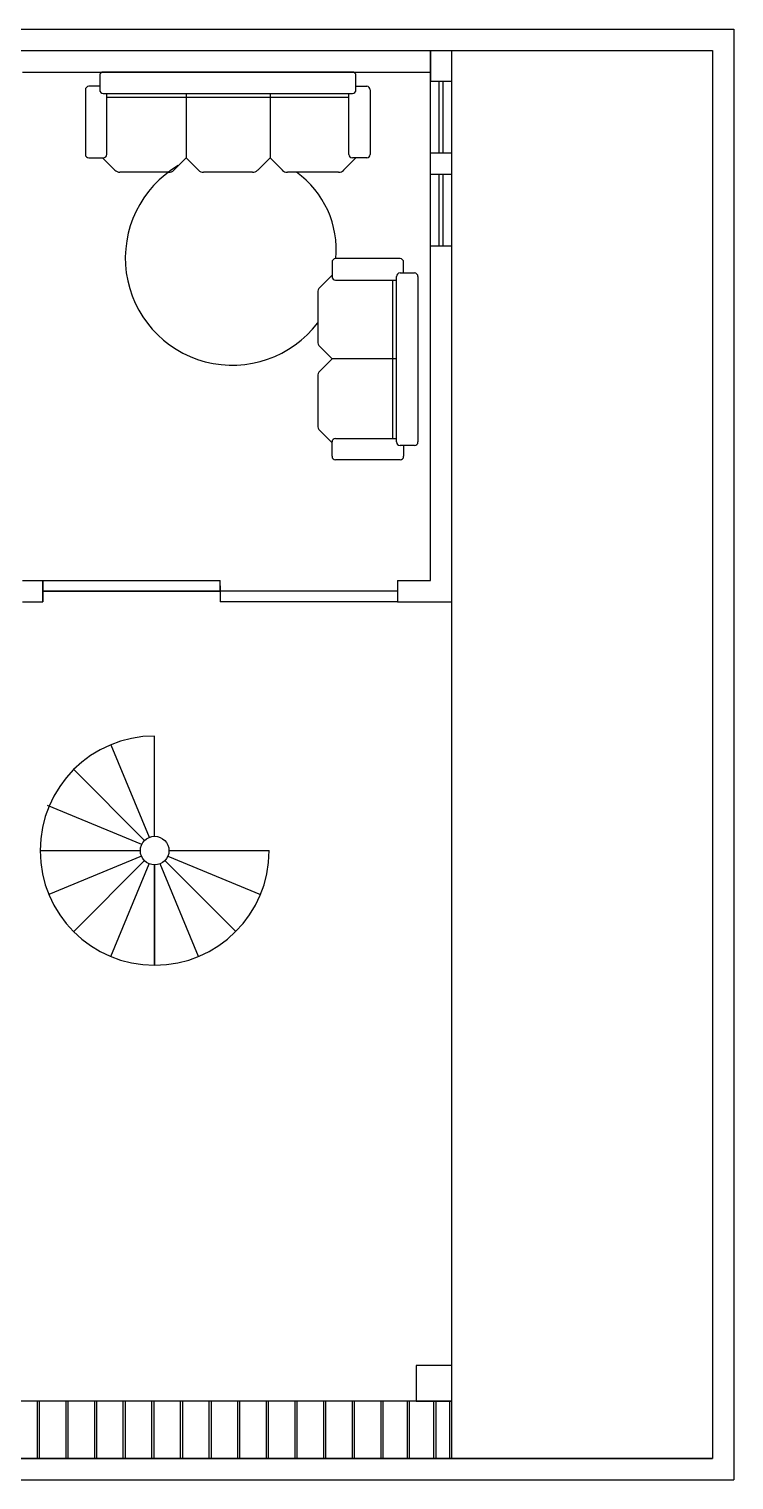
# Model space of a CAD drawing. Extents: x 130 to 509, y 87 to 225.
# Drawn here: x 343.78 to 348.71, y 135.58 to 145.71 of the extents above; entities that cross this region are included whole.
import ezdxf

# ---------------------------------------------------------------- set-up
doc = ezdxf.new("R2010")
doc.units = 0
doc.header["$LTSCALE"] = 7
for name, color, linetype in [('01', 7, 'CONTINUOUS'), ('03', 3, 'CONTINUOUS'), ('06', 6, 'CONTINUOUS'), ('20', 2, 'CONTINUOUS')]:
    doc.layers.add(name, color=color, linetype=linetype)

msp = doc.modelspace()

# ---------------------------------------------------------------- linework, layer by layer
at = {"layer": '01'}
for p, q in [((344.354, 140.717), (344.622, 140.071)), ((344.66, 140.078), (344.66, 140.778)), ((344.59, 140.049), (344.095, 140.544)), ((344.57, 140.021), (343.912, 140.294)), ((343.86, 139.978), (344.56, 139.978)), ((344.568, 139.94), (343.921, 139.672)), ((344.59, 139.908), (344.095, 139.413)), ((344.731, 139.908), (345.226, 139.413)), ((344.753, 139.94), (345.399, 139.672)), ((344.76, 139.978), (344.896, 139.978)), ((344.76, 139.978), (345.46, 139.978)), ((344.354, 139.239), (344.622, 139.886)), ((344.66, 139.178), (344.66, 139.878)), ((344.66, 139.878), (344.66, 139.178)), ((344.966, 139.239), (344.699, 139.886))]:
    msp.add_line(p, q, dxfattribs=at)
msp.add_circle((344.66, 139.978), 0.1, dxfattribs=at)
msp.add_arc((344.66, 139.978), 0.8, 90, 0, dxfattribs=at)
at = {"layer": '03'}
for p, q in [((346.646, 144.848), (346.646, 145.348)), ((346.676, 144.848), (346.676, 145.348)), ((346.646, 144.198), (346.646, 144.698)), ((346.676, 144.198), (346.676, 144.698)), ((343.878, 141.864), (345.118, 141.864)), ((345.118, 141.789), (345.118, 141.864)), ((345.118, 141.827), (345.118, 141.714)), ((343.878, 141.789), (345.118, 141.789)), ((346.357, 141.789), (343.878, 141.789)), ((346.357, 141.714), (345.118, 141.714))]:
    msp.add_line(p, q, dxfattribs=at)
at = {"layer": '06'}
for p, q in [((323.656, 145.714), (348.706, 145.714)), ((332.226, 145.564), (348.556, 145.564)), ((346.586, 145.564), (346.586, 145.348)), ((346.586, 145.348), (346.586, 145.564)), ((346.736, 145.348), (346.736, 145.564)), ((343.736, 145.414), (346.586, 145.414)), ((346.736, 145.348), (346.586, 145.348)), ((346.586, 144.698), (346.586, 144.848)), ((346.736, 144.848), (346.586, 144.848)), ((346.736, 144.698), (346.736, 144.848)), ((346.736, 144.698), (346.586, 144.698)), ((346.586, 141.864), (346.586, 144.198)), ((346.736, 144.198), (346.586, 144.198)), ((346.736, 141.714), (346.736, 144.198)), ((343.736, 141.864), (343.878, 141.864)), ((343.828, 141.864), (343.878, 141.864)), ((343.878, 141.864), (343.878, 141.714)), ((343.878, 141.714), (343.878, 141.864)), ((343.878, 141.714), (343.878, 141.864)), ((346.357, 141.864), (346.357, 141.714)), ((346.357, 141.864), (346.586, 141.864)), ((343.736, 141.714), (343.878, 141.714)), ((343.828, 141.714), (343.878, 141.714)), ((346.357, 141.714), (346.736, 141.714))]:
    msp.add_line(p, q, dxfattribs=at)
at = {"layer": '20'}
for p, q in [((348.706, 145.714), (348.706, 135.584)), ((348.556, 145.564), (348.556, 135.734)), ((344.276, 145.389), (344.276, 145.314)), ((346.041, 145.414), (344.301, 145.414)), ((346.066, 145.314), (346.066, 145.389)), ((344.176, 145.289), (344.176, 144.839)), ((344.276, 145.314), (344.201, 145.314)), ((344.276, 145.314), (344.276, 145.289)), ((346.066, 145.314), (346.141, 145.314)), ((346.066, 145.289), (346.066, 145.314)), ((346.166, 145.289), (346.166, 144.839)), ((346.586, 144.848), (346.586, 145.348)), ((346.736, 144.848), (346.736, 145.348)), ((344.301, 145.264), (346.041, 145.264)), ((344.326, 144.839), (344.326, 145.264)), ((344.326, 145.239), (346.016, 145.239)), ((344.881, 145.264), (344.881, 144.815)), ((345.466, 145.264), (345.466, 144.815)), ((346.016, 144.839), (346.016, 145.264)), ((344.201, 144.814), (344.296, 144.814)), ((344.296, 144.814), (344.382, 144.729)), ((344.296, 144.814), (344.301, 144.814)), ((344.881, 144.815), (344.795, 144.729)), ((344.881, 144.815), (344.967, 144.729)), ((345.466, 144.815), (345.38, 144.729)), ((345.466, 144.815), (345.552, 144.729)), ((346.066, 144.814), (345.98, 144.729)), ((346.066, 144.814), (346.041, 144.814)), ((346.141, 144.814), (346.066, 144.814)), ((344.759, 144.714), (344.417, 144.714)), ((345.344, 144.714), (345.002, 144.714)), ((345.945, 144.714), (345.587, 144.714)), ((346.586, 144.198), (346.586, 144.698)), ((346.736, 144.198), (346.736, 144.698)), ((345.899, 144.086), (345.899, 143.986)), ((346.374, 144.111), (345.924, 144.111)), ((346.399, 144.011), (346.399, 144.086)), ((345.9, 143.996), (345.814, 143.91)), ((345.924, 143.961), (346.349, 143.961)), ((346.324, 142.856), (346.324, 143.961)), ((346.349, 142.831), (346.349, 143.986)), ((346.374, 144.011), (346.399, 144.011)), ((346.399, 144.011), (346.474, 144.011)), ((346.499, 143.986), (346.499, 142.831)), ((345.799, 143.875), (345.799, 143.532)), ((345.9, 143.411), (345.814, 143.497)), ((345.9, 143.411), (345.814, 143.325)), ((346.349, 143.411), (345.9, 143.411)), ((345.799, 143.29), (345.799, 142.947)), ((345.9, 142.826), (345.814, 142.912)), ((345.924, 142.856), (346.349, 142.856)), ((345.899, 142.731), (345.899, 142.831)), ((346.399, 142.806), (346.374, 142.806)), ((346.399, 142.806), (346.399, 142.731)), ((346.474, 142.806), (346.399, 142.806)), ((346.374, 142.706), (345.924, 142.706)), ((346.736, 136.134), (346.736, 141.714)), ((346.736, 136.134), (338.356, 136.134)), ((343.841, 135.734), (343.841, 136.134)), ((343.856, 135.734), (343.856, 136.134)), ((344.041, 135.734), (344.041, 136.134)), ((344.056, 135.734), (344.056, 136.134)), ((344.241, 135.734), (344.241, 136.134)), ((344.256, 135.734), (344.256, 136.134)), ((344.441, 135.734), (344.441, 136.134)), ((344.456, 135.734), (344.456, 136.134)), ((344.641, 135.734), (344.641, 136.134)), ((344.656, 135.734), (344.656, 136.134)), ((344.841, 135.734), (344.841, 136.134)), ((344.856, 135.734), (344.856, 136.134)), ((345.041, 135.734), (345.041, 136.134)), ((345.056, 135.734), (345.056, 136.134)), ((345.241, 135.734), (345.241, 136.134)), ((345.256, 135.734), (345.256, 136.134)), ((345.441, 135.734), (345.441, 136.134)), ((345.456, 135.734), (345.456, 136.134)), ((345.641, 135.734), (345.641, 136.134)), ((345.656, 135.734), (345.656, 136.134)), ((345.841, 135.734), (345.841, 136.134)), ((345.856, 135.734), (345.856, 136.134)), ((346.041, 135.734), (346.041, 136.134)), ((346.056, 135.734), (346.056, 136.134)), ((346.241, 135.734), (346.241, 136.134)), ((346.256, 135.734), (346.256, 136.134)), ((346.426, 135.734), (346.426, 136.134)), ((346.441, 135.734), (346.441, 136.134)), ((346.611, 135.734), (346.611, 136.134)), ((346.626, 135.734), (346.626, 136.134)), ((346.721, 135.734), (346.721, 136.134)), ((346.736, 135.734), (346.736, 136.134)), ((323.806, 135.734), (348.556, 135.734)), ((348.556, 135.734), (338.356, 135.734)), ((323.656, 135.584), (348.706, 135.584))]:
    msp.add_line(p, q, dxfattribs=at)
msp.add_lwpolyline([(346.486, 136.384), (346.486, 136.134), (346.736, 136.134), (346.736, 136.384)], close=True, dxfattribs=at)
for centre, radius, start, end in [((344.301, 145.389), 0.025, 90, 180), ((346.041, 145.389), 0.025, 0, 90), ((344.201, 145.289), 0.025, 90, 180), ((344.301, 145.289), 0.025, 180, 270), ((346.041, 145.289), 0.025, 270, 0), ((346.141, 145.289), 0.025, 0, 90), ((344.201, 144.839), 0.025, 180, 270), ((344.301, 144.839), 0.025, 270, 0), ((345.203, 144.115), 0.748, 120.3756, 322.8507), ((346.041, 144.839), 0.025, 180, 270), ((346.141, 144.839), 0.025, 270, 0), ((344.425, 144.783), 0.0696, 231.5481, 263.4519), ((344.759, 144.764), 0.05, 270, 315), ((345.002, 144.764), 0.05, 225, 270), ((345.344, 144.764), 0.05, 270, 315), ((345.587, 144.764), 0.05, 225, 270), ((345.262, 144.174), 0.666, 354.5597, 54.2108), ((345.945, 144.764), 0.05, 270, 315), ((345.924, 144.086), 0.025, 90, 180), ((346.374, 144.086), 0.025, 0, 90), ((345.924, 143.986), 0.025, 180, 270), ((346.374, 143.986), 0.025, 90, 180), ((346.474, 143.986), 0.025, 0, 90), ((345.849, 143.875), 0.05, 135, 180), ((345.849, 143.532), 0.05, 180, 225), ((345.849, 143.29), 0.05, 135, 180), ((345.849, 142.947), 0.05, 180, 225), ((345.924, 142.831), 0.025, 90, 180), ((346.374, 142.831), 0.025, 180, 270), ((346.474, 142.831), 0.025, 270, 0), ((345.924, 142.731), 0.025, 180, 270), ((346.374, 142.731), 0.025, 270, 0)]:
    msp.add_arc(centre, radius, start, end, dxfattribs=at)

doc.saveas('drawing.dxf')
